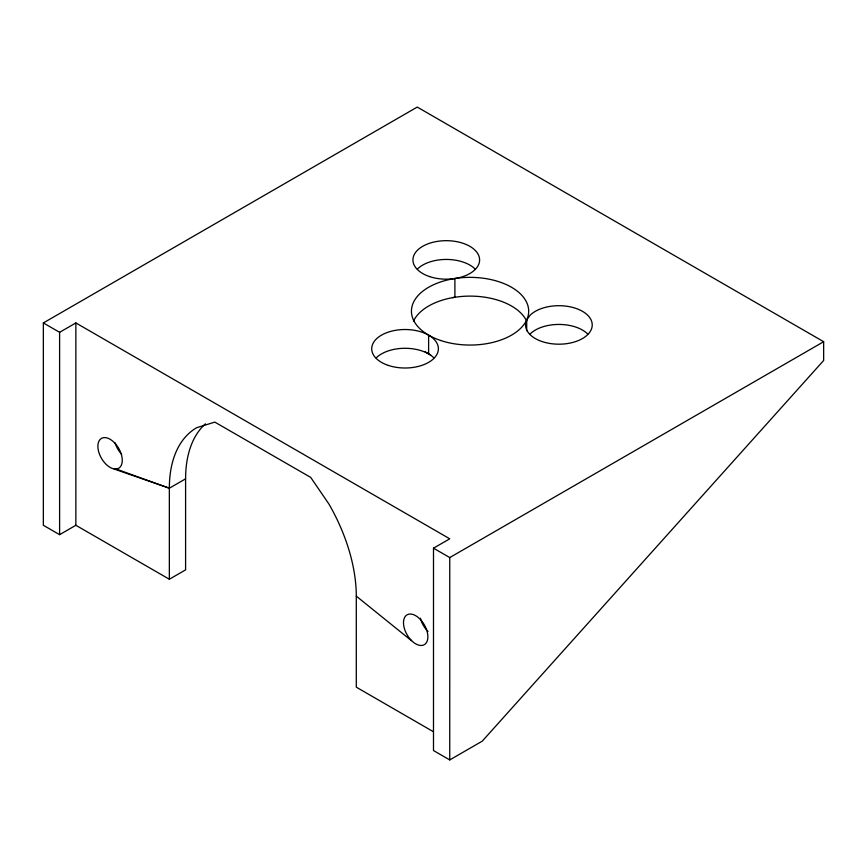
<?xml version="1.0" encoding="UTF-8"?>
<svg xmlns="http://www.w3.org/2000/svg" width="867" height="867" viewBox="0 0 867 867"><rect width="100%" height="100%" fill="white"/><g stroke="black" fill="none" stroke-linecap="round" stroke-linejoin="round"><path stroke-width="1.3" d="M59.606 534.668L59.606 332.321L43.35 322.936L43.35 525.283L59.606 534.668L75.862 525.283L169.347 579.243L185.592 569.868L185.592 478.833A132.196 76.318 60 0 1 205.403 423.811M75.862 525.283L75.862 322.936L59.606 332.321M75.862 322.936L449.756 538.808L433.5 548.182L433.489 750.54L449.745 759.926L482.258 741.155L823.65 360.477L823.65 341.706L417.244 107.075L43.35 322.936M449.745 759.926L449.756 557.568L823.65 341.706M526.692 319.934L525.554 324.962A33.336 19.247 0 0 0 570.291 343.029A33.336 19.247 0 0 0 584.423 312.564A33.336 19.247 0 0 0 530.019 315.328L526.692 319.934L526.702 330.663M169.347 579.243L169.347 488.208L116.167 469.025A17.242 9.96 60 0 0 117.067 445.822A17.242 9.96 60 0 0 98.069 443.937A17.242 9.96 60 0 0 113.23 468.733L169.347 488.208L185.592 478.833M114.151 468.819L116.167 469.025M433.5 548.182L449.756 557.568M433.392 731.715L356.294 687.173L356.294 596.138A132.196 76.318 60 0 0 328.907 504.009L310.711 477.403L214.821 422.11L196.722 427.691A132.196 76.318 60 0 0 169.347 488.208M356.294 596.138L412.529 641.537A17.242 9.96 60 0 0 427.691 634.254A17.242 9.96 60 0 0 408.682 614.194A17.242 9.96 60 0 0 409.582 638.437L411.608 640.572M454.893 278.502L454.904 297.273A33.336 19.247 0 0 1 452.487 297.598M428.612 335.139L428.623 353.909M121.662 454.243A17.242 9.96 60 0 1 115.062 442.809M428.016 631.447A17.242 9.96 60 0 1 420.387 618.236M430.834 355.123A58.62 33.846 0 0 1 425.177 351.742M413.451 321.223A58.62 33.846 0 0 1 470.077 296.113A58.62 33.846 0 0 1 526.702 321.18M376.18 357.919A33.336 19.247 0 0 1 433.923 357.898M417.406 269.073A33.336 19.247 0 0 1 475.149 269.052M530.03 334.066A33.336 19.247 0 0 1 587.772 334.044M440.75 340.514A58.62 33.846 0 0 0 528.686 311.177A58.62 33.846 0 0 0 440.75 281.894A58.62 33.846 0 0 0 440.75 340.514M388.373 365.43A33.336 19.247 0 0 0 438.377 348.751A33.336 19.247 0 0 0 388.373 332.094A33.336 19.247 0 0 0 388.373 365.43M429.598 276.595A33.336 19.247 0 0 0 479.603 259.905A33.336 19.247 0 0 0 429.598 243.259A33.336 19.247 0 0 0 429.598 276.595"/></g></svg>
